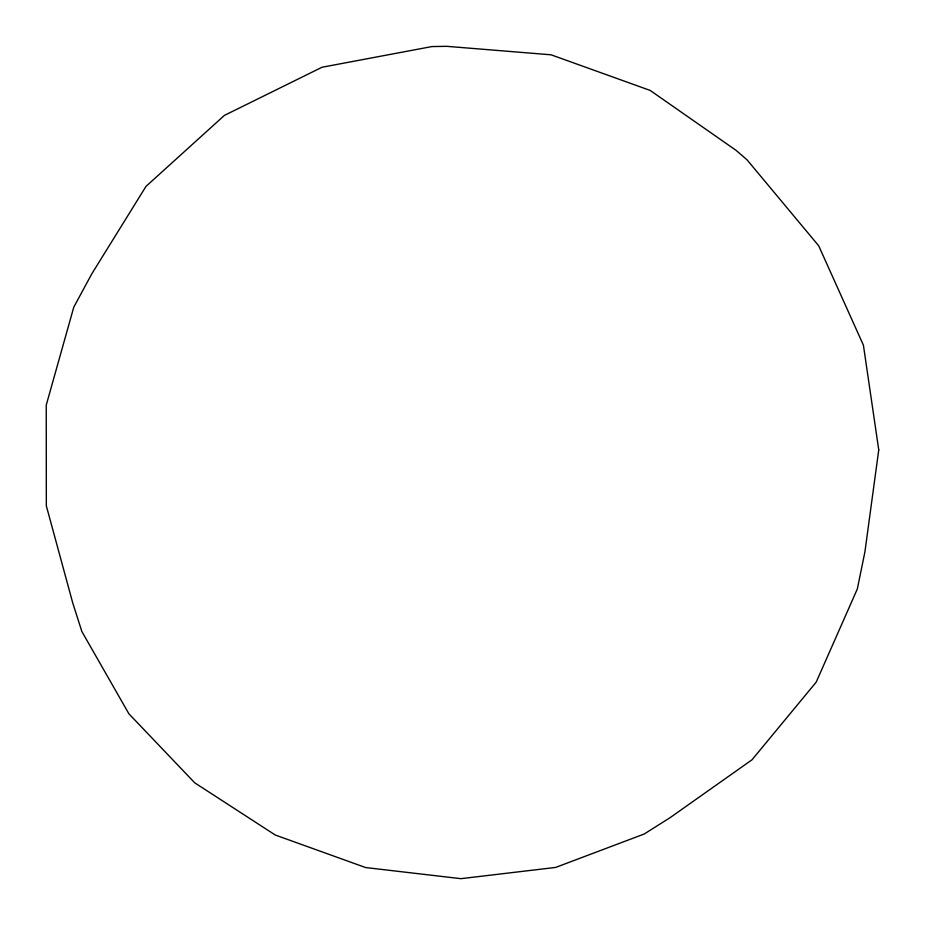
<?xml version="1.0" encoding="UTF-8"?>
<svg xmlns="http://www.w3.org/2000/svg" width="925" height="925" viewBox="0 0 925 925"><rect width="100%" height="100%" fill="white"/><g stroke="black" fill="none" stroke-linecap="round" stroke-linejoin="round"><path stroke-width="1.39" d="M878.75 449.932L864.875 552.086L857.313 589.005L816.197 682.141L752.002 759.807L669.873 817.816L644.251 833.992L555.636 867.43L460.916 878.669L365.653 867.558L275.222 834.997L194.736 782.827L128.887 713.788L81.874 631.544L72.717 602.857L46.331 505.836L46.25 405.081L73.792 307.123L91.737 273.95L145.988 186.387L224.393 115.405L322.05 67.236L431.963 46.562L446.763 46.331L551.08 54.806L650.183 90.43L736.057 150.336L747.042 159.828L818.706 245.807L863.418 345.21L878.75 449.932"/></g></svg>
